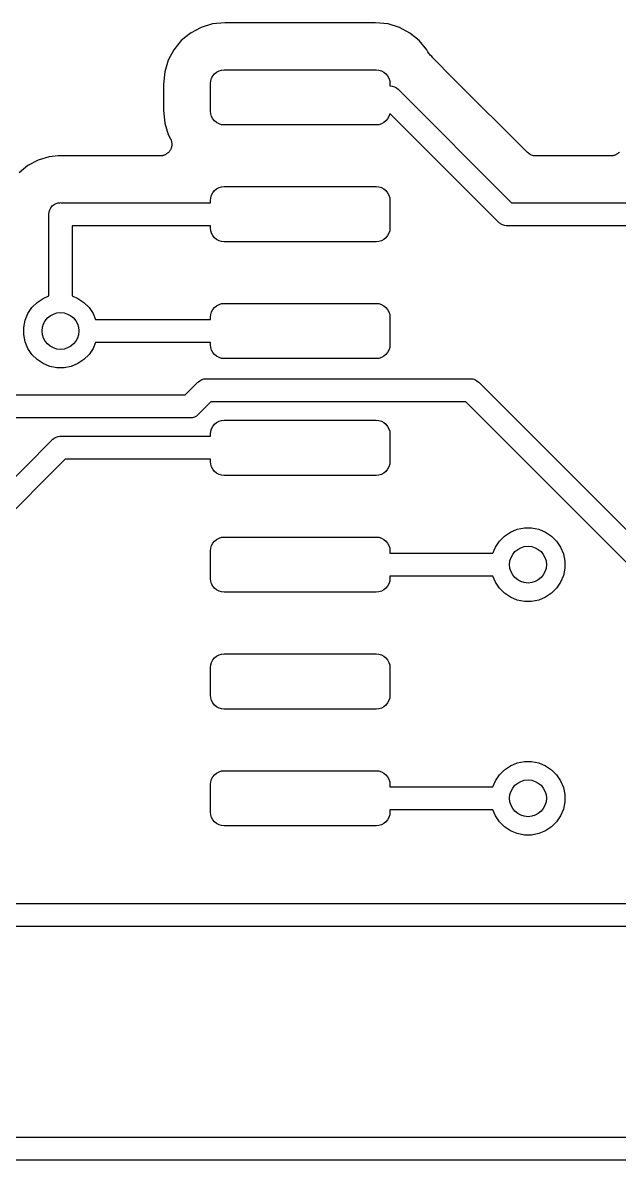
# Model space of a CAD drawing. Extents: x 4.65 to 8.46, y -5.31 to -3.29.
# Drawn here: x 5.7339 to 5.989, y -4.4049 to -3.9181 of the extents above; entities that cross this region are included whole.
import ezdxf

# ---------------------------------------------------------------- set-up
doc = ezdxf.new("R2010")
doc.units = 0
doc.header["$MEASUREMENT"] = 0
doc.layers.add('BLACK', color=7, linetype='CONTINUOUS')

msp = doc.modelspace()

# ---------------------------------------------------------------- linework, layer by layer
at = {"layer": 'BLACK', "linetype": 'CONTINUOUS'}
for p, q in [((5.81501, -3.91859), (5.81013, -3.92007)), ((5.82032, -3.91807), (5.81501, -3.91859)), ((5.88479, -3.91807), (5.82032, -3.91807)), ((5.89011, -3.91859), (5.88479, -3.91807)), ((5.89499, -3.92007), (5.89011, -3.91859)), ((5.80563, -3.92247), (5.80169, -3.92571)), ((5.81013, -3.92007), (5.80563, -3.92247)), ((5.89949, -3.92247), (5.89499, -3.92007)), ((5.90343, -3.92571), (5.89949, -3.92247)), ((5.80169, -3.92571), (5.79846, -3.92965)), ((5.90666, -3.92965), (5.90343, -3.92571)), ((5.79846, -3.92965), (5.79606, -3.93414)), ((5.90715, -3.93057), (5.90666, -3.92965)), ((5.9074, -3.93095), (5.90715, -3.93057)), ((5.90765, -3.93133), (5.9074, -3.93095)), ((5.90768, -3.93136), (5.90765, -3.93133)), ((5.90769, -3.93138), (5.90768, -3.93136)), ((5.90802, -3.9317), (5.90769, -3.93138)), ((5.90834, -3.93203), (5.90802, -3.9317)), ((5.90838, -3.93207), (5.90834, -3.93203)), ((5.90839, -3.93208), (5.90838, -3.93207)), ((5.90838, -3.93207), (5.90838, -3.93207)), ((5.90838, -3.93207), (5.90838, -3.93207)), ((5.90865, -3.93229), (5.90839, -3.93208)), ((5.90928, -3.93305), (5.90865, -3.93229)), ((5.90943, -3.9332), (5.90928, -3.93305)), ((5.90956, -3.93337), (5.90943, -3.9332)), ((5.90961, -3.93342), (5.90956, -3.93337)), ((5.91791, -3.94172), (5.90961, -3.93342)), ((5.79606, -3.93414), (5.79458, -3.93902)), ((5.81782, -3.93864), (5.81893, -3.9383)), ((5.81893, -3.9383), (5.82008, -3.93819)), ((5.82008, -3.93819), (5.88504, -3.93819)), ((5.88504, -3.93819), (5.88619, -3.9383)), ((5.88619, -3.9383), (5.8873, -3.93864)), ((5.79458, -3.93902), (5.79405, -3.94434)), ((5.81417, -3.94409), (5.81429, -3.94294)), ((5.81429, -3.94294), (5.81462, -3.94183)), ((5.81462, -3.94183), (5.81517, -3.94081)), ((5.81517, -3.94081), (5.8159, -3.93992)), ((5.8159, -3.93992), (5.8168, -3.93918)), ((5.8168, -3.93918), (5.81782, -3.93864)), ((5.8873, -3.93864), (5.88832, -3.93918)), ((5.88832, -3.93918), (5.88922, -3.93992)), ((5.88922, -3.93992), (5.88995, -3.94081)), ((5.88995, -3.94081), (5.8905, -3.94183)), ((5.8905, -3.94183), (5.89083, -3.94294)), ((5.89083, -3.94294), (5.89094, -3.94409)), ((5.9498, -3.97361), (5.91791, -3.94172)), ((5.91791, -3.94172), (5.91791, -3.94172)), ((5.79405, -3.94434), (5.79405, -3.95566)), ((5.81417, -3.95591), (5.81417, -3.94409)), ((5.89094, -3.94409), (5.89094, -3.94505)), ((5.89094, -3.94505), (5.89119, -3.94508)), ((5.89119, -3.94508), (5.89119, -3.94508)), ((5.89119, -3.94508), (5.89191, -3.94515)), ((5.89191, -3.94515), (5.89284, -3.94543)), ((5.89284, -3.94543), (5.89369, -3.94589)), ((5.89369, -3.94589), (5.89444, -3.9465)), ((5.89444, -3.9465), (5.8946, -3.94669)), ((5.8946, -3.94669), (5.94298, -3.99508)), ((5.79405, -3.95566), (5.79458, -3.96098)), ((5.81429, -3.95706), (5.81417, -3.95591)), ((5.81462, -3.95817), (5.81429, -3.95706)), ((5.89083, -3.95706), (5.8905, -3.95817)), ((5.89085, -3.95687), (5.89083, -3.95706)), ((5.93729, -4.00331), (5.89085, -3.95687)), ((5.79458, -3.96098), (5.79606, -3.96586)), ((5.81517, -3.95919), (5.81462, -3.95817)), ((5.8159, -3.96008), (5.81517, -3.95919)), ((5.8168, -3.96082), (5.8159, -3.96008)), ((5.81782, -3.96136), (5.8168, -3.96082)), ((5.81893, -3.9617), (5.81782, -3.96136)), ((5.82008, -3.96181), (5.81893, -3.9617)), ((5.88504, -3.96181), (5.82008, -3.96181)), ((5.88619, -3.9617), (5.88504, -3.96181)), ((5.8873, -3.96136), (5.88619, -3.9617)), ((5.88832, -3.96082), (5.8873, -3.96136)), ((5.88922, -3.96008), (5.88832, -3.96082)), ((5.88995, -3.95919), (5.88922, -3.96008)), ((5.8905, -3.95817), (5.88995, -3.95919)), ((5.79606, -3.96586), (5.79705, -3.96772)), ((5.79705, -3.96772), (5.79709, -3.96778)), ((5.79709, -3.96778), (5.79717, -3.968)), ((5.7969, -3.97267), (5.79679, -3.97287)), ((5.79703, -3.97248), (5.7969, -3.97267)), ((5.79713, -3.97224), (5.79703, -3.97248)), ((5.79725, -3.97202), (5.79713, -3.97224)), ((5.79717, -3.968), (5.79728, -3.96821)), ((5.79732, -3.97179), (5.79725, -3.97202)), ((5.79728, -3.96821), (5.79735, -3.96845)), ((5.79741, -3.97158), (5.79732, -3.97179)), ((5.79735, -3.96845), (5.79745, -3.96869)), ((5.79747, -3.97133), (5.79741, -3.97158)), ((5.79745, -3.96869), (5.79749, -3.96892)), ((5.79754, -3.97108), (5.79747, -3.97133)), ((5.79749, -3.96892), (5.79755, -3.96914)), ((5.79757, -3.97085), (5.79754, -3.97108)), ((5.79755, -3.96914), (5.79758, -3.9694)), ((5.79761, -3.97063), (5.79757, -3.97085)), ((5.79758, -3.9694), (5.79762, -3.96965)), ((5.79762, -3.97037), (5.79761, -3.97063)), ((5.79762, -3.96965), (5.79762, -3.96988)), ((5.79762, -3.96988), (5.79764, -3.97011)), ((5.79764, -3.97011), (5.79762, -3.97037)), ((5.74042, -3.97686), (5.73609, -3.97918)), ((5.74511, -3.97544), (5.74042, -3.97686)), ((5.74902, -3.97505), (5.74511, -3.97544)), ((5.75, -3.97496), (5.74902, -3.97505)), ((5.75098, -3.97505), (5.75, -3.97496)), ((5.75119, -3.97505), (5.75098, -3.97505)), ((5.7514, -3.97508), (5.75119, -3.97505)), ((5.75147, -3.97508), (5.7514, -3.97508)), ((5.79264, -3.97508), (5.75147, -3.97508)), ((5.79287, -3.97506), (5.79264, -3.97508)), ((5.79311, -3.97506), (5.79287, -3.97506)), ((5.79336, -3.97501), (5.79311, -3.97506)), ((5.79361, -3.97498), (5.79336, -3.97501)), ((5.79384, -3.97492), (5.79361, -3.97498)), ((5.79407, -3.97487), (5.79384, -3.97492)), ((5.7943, -3.97478), (5.79407, -3.97487)), ((5.79455, -3.9747), (5.7943, -3.97478)), ((5.79475, -3.97459), (5.79455, -3.9747)), ((5.79497, -3.9745), (5.79475, -3.97459)), ((5.79518, -3.97436), (5.79497, -3.9745)), ((5.79541, -3.97424), (5.79518, -3.97436)), ((5.79559, -3.9741), (5.79541, -3.97424)), ((5.79578, -3.97397), (5.79559, -3.9741)), ((5.79597, -3.97379), (5.79578, -3.97397)), ((5.79617, -3.97363), (5.79597, -3.97379)), ((5.79631, -3.97345), (5.79617, -3.97363)), ((5.79648, -3.97328), (5.79631, -3.97345)), ((5.79662, -3.97307), (5.79648, -3.97328)), ((5.79679, -3.97287), (5.79662, -3.97307)), ((5.95016, -3.97391), (5.9498, -3.97361)), ((5.95051, -3.9742), (5.95016, -3.97391)), ((5.95054, -3.97422), (5.95051, -3.9742)), ((5.95056, -3.97423), (5.95054, -3.97422)), ((5.95096, -3.97445), (5.95056, -3.97423)), ((5.95137, -3.97467), (5.95096, -3.97445)), ((5.95139, -3.97468), (5.95137, -3.97467)), ((5.95142, -3.97469), (5.95139, -3.97468)), ((5.95186, -3.97483), (5.95142, -3.97469)), ((5.9523, -3.97497), (5.95186, -3.97483)), ((5.95233, -3.97497), (5.9523, -3.97497)), ((5.95235, -3.97498), (5.95233, -3.97497)), ((5.95281, -3.97503), (5.95235, -3.97498)), ((5.95327, -3.97508), (5.95281, -3.97503)), ((5.95332, -3.97508), (5.95327, -3.97508)), ((5.95334, -3.97508), (5.95332, -3.97508)), ((5.95332, -3.97508), (5.95332, -3.97508)), ((5.95332, -3.97508), (5.95332, -3.97508)), ((5.98544, -3.97508), (5.95334, -3.97508)), ((5.98567, -3.97506), (5.98544, -3.97508)), ((5.9859, -3.97506), (5.98567, -3.97506)), ((5.98615, -3.97501), (5.9859, -3.97506)), ((5.98641, -3.97498), (5.98615, -3.97501)), ((5.98663, -3.97492), (5.98641, -3.97498)), ((5.98686, -3.97487), (5.98663, -3.97492)), ((5.9871, -3.97478), (5.98686, -3.97487)), ((5.98734, -3.9747), (5.9871, -3.97478)), ((5.98755, -3.97459), (5.98734, -3.9747)), ((5.98776, -3.97451), (5.98755, -3.97459)), ((5.98798, -3.97436), (5.98776, -3.97451)), ((5.98821, -3.97424), (5.98798, -3.97436)), ((5.98838, -3.9741), (5.98821, -3.97424)), ((5.98858, -3.97397), (5.98838, -3.9741)), ((5.98876, -3.97379), (5.98858, -3.97397)), ((5.98896, -3.97363), (5.98876, -3.97379)), ((5.98911, -3.97345), (5.98896, -3.97363)), ((5.73609, -3.97918), (5.73229, -3.98229)), ((5.81429, -3.99294), (5.81462, -3.99183)), ((5.81462, -3.99183), (5.81517, -3.99081)), ((5.81517, -3.99081), (5.8159, -3.98992)), ((5.8159, -3.98992), (5.8168, -3.98918)), ((5.8168, -3.98918), (5.81782, -3.98864)), ((5.81782, -3.98864), (5.81893, -3.9883)), ((5.81893, -3.9883), (5.82008, -3.98819)), ((5.82008, -3.98819), (5.88504, -3.98819)), ((5.88504, -3.98819), (5.88619, -3.9883)), ((5.88619, -3.9883), (5.8873, -3.98864)), ((5.8873, -3.98864), (5.88832, -3.98918)), ((5.88832, -3.98918), (5.88922, -3.98992)), ((5.88922, -3.98992), (5.88995, -3.99081)), ((5.88995, -3.99081), (5.8905, -3.99183)), ((5.8905, -3.99183), (5.89083, -3.99294)), ((5.74589, -3.99725), (5.7465, -3.9965)), ((5.7465, -3.9965), (5.74725, -3.99589)), ((5.74725, -3.99589), (5.74811, -3.99543)), ((5.74811, -3.99543), (5.74904, -3.99515)), ((5.74904, -3.99515), (5.74976, -3.99508)), ((5.74976, -3.99508), (5.75, -3.99505)), ((5.75, -3.99505), (5.75024, -3.99508)), ((5.75024, -3.99508), (5.81417, -3.99508)), ((5.81417, -3.99409), (5.81429, -3.99294)), ((5.81417, -3.99508), (5.81417, -3.99409)), ((5.89083, -3.99294), (5.89094, -3.99409)), ((5.89094, -3.99409), (5.89094, -4.00591)), ((5.94298, -3.99508), (6.00906, -3.99508)), ((5.74505, -4), (5.74515, -3.99904)), ((5.74508, -4.00024), (5.74505, -4)), ((5.74508, -4.03499), (5.74508, -4.00024)), ((5.74515, -3.99904), (5.74543, -3.99811)), ((5.74543, -3.99811), (5.74589, -3.99725)), ((5.81417, -4.00492), (5.75492, -4.00492)), ((5.75492, -4.00492), (5.75492, -4.03499)), ((5.81417, -4.00591), (5.81417, -4.00492)), ((5.81429, -4.00706), (5.81417, -4.00591)), ((5.89094, -4.00591), (5.89083, -4.00706)), ((5.93745, -4.0035), (5.93729, -4.00331)), ((5.93764, -4.00365), (5.93745, -4.0035)), ((5.93794, -4.0039), (5.93764, -4.00365)), ((5.93764, -4.00365), (5.93764, -4.00365)), ((5.9382, -4.00411), (5.93794, -4.0039)), ((5.93905, -4.00457), (5.9382, -4.00411)), ((5.93998, -4.00485), (5.93905, -4.00457)), ((5.9407, -4.00492), (5.93998, -4.00485)), ((5.94094, -4.00495), (5.9407, -4.00492)), ((5.9407, -4.00492), (5.9407, -4.00492)), ((5.94119, -4.00492), (5.94094, -4.00495)), ((6.00906, -4.00492), (5.94119, -4.00492)), ((5.81462, -4.00817), (5.81429, -4.00706)), ((5.81517, -4.00919), (5.81462, -4.00817)), ((5.8159, -4.01008), (5.81517, -4.00919)), ((5.8168, -4.01082), (5.8159, -4.01008)), ((5.81782, -4.01136), (5.8168, -4.01082)), ((5.81893, -4.0117), (5.81782, -4.01136)), ((5.8873, -4.01136), (5.88619, -4.0117)), ((5.88832, -4.01082), (5.8873, -4.01136)), ((5.88922, -4.01008), (5.88832, -4.01082)), ((5.88995, -4.00919), (5.88922, -4.01008)), ((5.8905, -4.00817), (5.88995, -4.00919)), ((5.89083, -4.00706), (5.8905, -4.00817)), ((5.82008, -4.01181), (5.81893, -4.0117)), ((5.88504, -4.01181), (5.82008, -4.01181)), ((5.88619, -4.0117), (5.88504, -4.01181)), ((5.74254, -4.03604), (5.74508, -4.03499)), ((5.75492, -4.03499), (5.75746, -4.03604)), ((5.73604, -4.04254), (5.73777, -4.03996)), ((5.73777, -4.03996), (5.73996, -4.03777)), ((5.73996, -4.03777), (5.74254, -4.03604)), ((5.75746, -4.03604), (5.76004, -4.03777)), ((5.76004, -4.03777), (5.76223, -4.03996)), ((5.76223, -4.03996), (5.76396, -4.04254)), ((5.81462, -4.04183), (5.81517, -4.04081)), ((5.81517, -4.04081), (5.8159, -4.03992)), ((5.8159, -4.03992), (5.8168, -4.03918)), ((5.8168, -4.03918), (5.81782, -4.03864)), ((5.81782, -4.03864), (5.81893, -4.0383)), ((5.81893, -4.0383), (5.82008, -4.03819)), ((5.82008, -4.03819), (5.88504, -4.03819)), ((5.88504, -4.03819), (5.88619, -4.0383)), ((5.88619, -4.0383), (5.8873, -4.03864)), ((5.8873, -4.03864), (5.88832, -4.03918)), ((5.88832, -4.03918), (5.88922, -4.03992)), ((5.88922, -4.03992), (5.88995, -4.04081)), ((5.88995, -4.04081), (5.8905, -4.04183)), ((5.73425, -4.04845), (5.73486, -4.04541)), ((5.73486, -4.04541), (5.73604, -4.04254)), ((5.76396, -4.04254), (5.76501, -4.04508)), ((5.76501, -4.04508), (5.81417, -4.04508)), ((5.81417, -4.04409), (5.81429, -4.04294)), ((5.81417, -4.04508), (5.81417, -4.04409)), ((5.81429, -4.04294), (5.81462, -4.04183)), ((5.8905, -4.04183), (5.89083, -4.04294)), ((5.89083, -4.04294), (5.89094, -4.04409)), ((5.89094, -4.04409), (5.89094, -4.05591)), ((5.73425, -4.05155), (5.73425, -4.04845)), ((5.73486, -4.05459), (5.73425, -4.05155)), ((5.73604, -4.05746), (5.73486, -4.05459)), ((5.76501, -4.05492), (5.76396, -4.05746)), ((5.81417, -4.05492), (5.76501, -4.05492)), ((5.81417, -4.05591), (5.81417, -4.05492)), ((5.73777, -4.06004), (5.73604, -4.05746)), ((5.73996, -4.06223), (5.73777, -4.06004)), ((5.76223, -4.06004), (5.76004, -4.06223)), ((5.76396, -4.05746), (5.76223, -4.06004)), ((5.81429, -4.05706), (5.81417, -4.05591)), ((5.81462, -4.05817), (5.81429, -4.05706)), ((5.81517, -4.05919), (5.81462, -4.05817)), ((5.8159, -4.06008), (5.81517, -4.05919)), ((5.8168, -4.06082), (5.8159, -4.06008)), ((5.88922, -4.06008), (5.88832, -4.06082)), ((5.88995, -4.05919), (5.88922, -4.06008)), ((5.8905, -4.05817), (5.88995, -4.05919)), ((5.89083, -4.05706), (5.8905, -4.05817)), ((5.89094, -4.05591), (5.89083, -4.05706)), ((5.74254, -4.06396), (5.73996, -4.06223)), ((5.74541, -4.06514), (5.74254, -4.06396)), ((5.74845, -4.06575), (5.74541, -4.06514)), ((5.75459, -4.06514), (5.75155, -4.06575)), ((5.75746, -4.06396), (5.75459, -4.06514)), ((5.76004, -4.06223), (5.75746, -4.06396)), ((5.81782, -4.06136), (5.8168, -4.06082)), ((5.81893, -4.0617), (5.81782, -4.06136)), ((5.82008, -4.06181), (5.81893, -4.0617)), ((5.88504, -4.06181), (5.82008, -4.06181)), ((5.88619, -4.0617), (5.88504, -4.06181)), ((5.8873, -4.06136), (5.88619, -4.0617)), ((5.88832, -4.06082), (5.8873, -4.06136)), ((5.75155, -4.06575), (5.74845, -4.06575)), ((5.8034, -4.07736), (5.80868, -4.07208)), ((5.80868, -4.07208), (5.80884, -4.0719)), ((5.80884, -4.0719), (5.80902, -4.07174)), ((5.80902, -4.07174), (5.80959, -4.07128)), ((5.80902, -4.07174), (5.80902, -4.07174)), ((5.80959, -4.07128), (5.80958, -4.07128)), ((5.80958, -4.07128), (5.80959, -4.07128)), ((5.80959, -4.07128), (5.81044, -4.07082)), ((5.81044, -4.07082), (5.81137, -4.07054)), ((5.81137, -4.07054), (5.81209, -4.07047)), ((5.81209, -4.07047), (5.81233, -4.07045)), ((5.81209, -4.07047), (5.81209, -4.07047)), ((5.81233, -4.07045), (5.81257, -4.07047)), ((5.81257, -4.07047), (5.92515, -4.07047)), ((5.92515, -4.07047), (5.92539, -4.07045)), ((5.92539, -4.07045), (5.92563, -4.07047)), ((5.92563, -4.07047), (5.92563, -4.07047)), ((5.92563, -4.07047), (5.92636, -4.07054)), ((5.92636, -4.07054), (5.92729, -4.07082)), ((5.92729, -4.07082), (5.92814, -4.07128)), ((5.92814, -4.07128), (5.92889, -4.0719)), ((5.92889, -4.0719), (5.92904, -4.07208)), ((5.92904, -4.07208), (6.00204, -4.14508)), ((5.58819, -4.07736), (5.8034, -4.07736)), ((5.81437, -4.08031), (5.80909, -4.08559)), ((5.92335, -4.08031), (5.81437, -4.08031)), ((5.99635, -4.15331), (5.92335, -4.08031)), ((5.8052, -4.0872), (5.58639, -4.0872)), ((5.80544, -4.08723), (5.8052, -4.0872)), ((5.80568, -4.0872), (5.80544, -4.08723)), ((5.80641, -4.08713), (5.80568, -4.0872)), ((5.80568, -4.0872), (5.80568, -4.0872)), ((5.80734, -4.08685), (5.80641, -4.08713)), ((5.80819, -4.08639), (5.80734, -4.08685)), ((5.80894, -4.08578), (5.80819, -4.08639)), ((5.80909, -4.08559), (5.80894, -4.08578)), ((5.8159, -4.08992), (5.8168, -4.08918)), ((5.8168, -4.08918), (5.81782, -4.08864)), ((5.81782, -4.08864), (5.81893, -4.0883)), ((5.81893, -4.0883), (5.82008, -4.08819)), ((5.82008, -4.08819), (5.88504, -4.08819)), ((5.88504, -4.08819), (5.88619, -4.0883)), ((5.88619, -4.0883), (5.8873, -4.08864)), ((5.8873, -4.08864), (5.88832, -4.08918)), ((5.88832, -4.08918), (5.88922, -4.08992)), ((5.81417, -4.09409), (5.81429, -4.09294)), ((5.81417, -4.09508), (5.81417, -4.09409)), ((5.81429, -4.09294), (5.81462, -4.09183)), ((5.81462, -4.09183), (5.81517, -4.09081)), ((5.81517, -4.09081), (5.8159, -4.08992)), ((5.88922, -4.08992), (5.88995, -4.09081)), ((5.88995, -4.09081), (5.8905, -4.09183)), ((5.8905, -4.09183), (5.89083, -4.09294)), ((5.89083, -4.09294), (5.89094, -4.09409)), ((5.89094, -4.09409), (5.89094, -4.10591)), ((5.69669, -4.14635), (5.74635, -4.09669)), ((5.74635, -4.09669), (5.7465, -4.0965)), ((5.7465, -4.0965), (5.74669, -4.09635)), ((5.74669, -4.09635), (5.74725, -4.09589)), ((5.74669, -4.09635), (5.74669, -4.09635)), ((5.74725, -4.09589), (5.74811, -4.09543)), ((5.74725, -4.09589), (5.74725, -4.09589)), ((5.74725, -4.09589), (5.74725, -4.09589)), ((5.74811, -4.09543), (5.74904, -4.09515)), ((5.74904, -4.09515), (5.74976, -4.09508)), ((5.74976, -4.09508), (5.75, -4.09506)), ((5.74976, -4.09508), (5.74976, -4.09508)), ((5.75, -4.09506), (5.75024, -4.09508)), ((5.75024, -4.09508), (5.81417, -4.09508)), ((5.75204, -4.10492), (5.70492, -4.15204)), ((5.81417, -4.10492), (5.75204, -4.10492)), ((5.81417, -4.10591), (5.81417, -4.10492)), ((5.81429, -4.10706), (5.81417, -4.10591)), ((5.81462, -4.10817), (5.81429, -4.10706)), ((5.81517, -4.10919), (5.81462, -4.10817)), ((5.8905, -4.10817), (5.88995, -4.10919)), ((5.89083, -4.10706), (5.8905, -4.10817)), ((5.89094, -4.10591), (5.89083, -4.10706)), ((5.8159, -4.11008), (5.81517, -4.10919)), ((5.8168, -4.11082), (5.8159, -4.11008)), ((5.81782, -4.11136), (5.8168, -4.11082)), ((5.81893, -4.1117), (5.81782, -4.11136)), ((5.82008, -4.11181), (5.81893, -4.1117)), ((5.88504, -4.11181), (5.82008, -4.11181)), ((5.88619, -4.1117), (5.88504, -4.11181)), ((5.8873, -4.11136), (5.88619, -4.1117)), ((5.88832, -4.11082), (5.8873, -4.11136)), ((5.88922, -4.11008), (5.88832, -4.11082)), ((5.88995, -4.10919), (5.88922, -4.11008)), ((5.81893, -4.1383), (5.82008, -4.13819)), ((5.82008, -4.13819), (5.88504, -4.13819)), ((5.88504, -4.13819), (5.88619, -4.1383)), ((5.93777, -4.13996), (5.93996, -4.13777)), ((5.93996, -4.13777), (5.94254, -4.13604)), ((5.94254, -4.13604), (5.94541, -4.13486)), ((5.94541, -4.13486), (5.94845, -4.13425)), ((5.94845, -4.13425), (5.95155, -4.13425)), ((5.95155, -4.13425), (5.95459, -4.13486)), ((5.95459, -4.13486), (5.95746, -4.13604)), ((5.95746, -4.13604), (5.96004, -4.13777)), ((5.96004, -4.13777), (5.96223, -4.13996)), ((5.81417, -4.14409), (5.81429, -4.14294)), ((5.81429, -4.14294), (5.81462, -4.14183)), ((5.81462, -4.14183), (5.81517, -4.14081)), ((5.81517, -4.14081), (5.8159, -4.13992)), ((5.8159, -4.13992), (5.8168, -4.13918)), ((5.8168, -4.13918), (5.81782, -4.13864)), ((5.81782, -4.13864), (5.81893, -4.1383)), ((5.88619, -4.1383), (5.8873, -4.13864)), ((5.8873, -4.13864), (5.88832, -4.13918)), ((5.88832, -4.13918), (5.88922, -4.13992)), ((5.88922, -4.13992), (5.88995, -4.14081)), ((5.88995, -4.14081), (5.8905, -4.14183)), ((5.8905, -4.14183), (5.89083, -4.14294)), ((5.89083, -4.14294), (5.89094, -4.14409)), ((5.93499, -4.14508), (5.93604, -4.14254)), ((5.93604, -4.14254), (5.93777, -4.13996)), ((5.96223, -4.13996), (5.96396, -4.14254)), ((5.96396, -4.14254), (5.96514, -4.14541)), ((5.81417, -4.15591), (5.81417, -4.14409)), ((5.89094, -4.14409), (5.89094, -4.14508)), ((5.89094, -4.14508), (5.93499, -4.14508)), ((5.96514, -4.14541), (5.96575, -4.14845)), ((5.96575, -4.15155), (5.96514, -4.15459)), ((5.96575, -4.14845), (5.96575, -4.15155)), ((5.81429, -4.15706), (5.81417, -4.15591)), ((5.81462, -4.15817), (5.81429, -4.15706)), ((5.89083, -4.15706), (5.8905, -4.15817)), ((5.89094, -4.15591), (5.89083, -4.15706)), ((5.93499, -4.15492), (5.89094, -4.15492)), ((5.89094, -4.15492), (5.89094, -4.15591)), ((5.93604, -4.15746), (5.93499, -4.15492)), ((5.93777, -4.16004), (5.93604, -4.15746)), ((5.96396, -4.15746), (5.96223, -4.16004)), ((5.96514, -4.15459), (5.96396, -4.15746)), ((5.81517, -4.15919), (5.81462, -4.15817)), ((5.8159, -4.16008), (5.81517, -4.15919)), ((5.8168, -4.16082), (5.8159, -4.16008)), ((5.81782, -4.16136), (5.8168, -4.16082)), ((5.81893, -4.1617), (5.81782, -4.16136)), ((5.82008, -4.16181), (5.81893, -4.1617)), ((5.88504, -4.16181), (5.82008, -4.16181)), ((5.88619, -4.1617), (5.88504, -4.16181)), ((5.8873, -4.16136), (5.88619, -4.1617)), ((5.88832, -4.16082), (5.8873, -4.16136)), ((5.88922, -4.16008), (5.88832, -4.16082)), ((5.88995, -4.15919), (5.88922, -4.16008)), ((5.8905, -4.15817), (5.88995, -4.15919)), ((5.93996, -4.16223), (5.93777, -4.16004)), ((5.94254, -4.16396), (5.93996, -4.16223)), ((5.96004, -4.16223), (5.95746, -4.16396)), ((5.96223, -4.16004), (5.96004, -4.16223)), ((5.94541, -4.16514), (5.94254, -4.16396)), ((5.94845, -4.16575), (5.94541, -4.16514)), ((5.95155, -4.16575), (5.94845, -4.16575)), ((5.95459, -4.16514), (5.95155, -4.16575)), ((5.95746, -4.16396), (5.95459, -4.16514)), ((5.81462, -4.19183), (5.81517, -4.19081)), ((5.81517, -4.19081), (5.8159, -4.18992)), ((5.8159, -4.18992), (5.8168, -4.18918)), ((5.8168, -4.18918), (5.81782, -4.18864)), ((5.81782, -4.18864), (5.81893, -4.1883)), ((5.81893, -4.1883), (5.82008, -4.18819)), ((5.82008, -4.18819), (5.88504, -4.18819)), ((5.88504, -4.18819), (5.88619, -4.1883)), ((5.88619, -4.1883), (5.8873, -4.18864)), ((5.8873, -4.18864), (5.88832, -4.18918)), ((5.88832, -4.18918), (5.88922, -4.18992)), ((5.88922, -4.18992), (5.88995, -4.19081)), ((5.88995, -4.19081), (5.8905, -4.19183)), ((5.81417, -4.19409), (5.81429, -4.19294)), ((5.81417, -4.20591), (5.81417, -4.19409)), ((5.81429, -4.19294), (5.81462, -4.19183)), ((5.8905, -4.19183), (5.89083, -4.19294)), ((5.89083, -4.19294), (5.89094, -4.19409)), ((5.89094, -4.19409), (5.89094, -4.20591)), ((5.81429, -4.20706), (5.81417, -4.20591)), ((5.89094, -4.20591), (5.89083, -4.20706)), ((5.81462, -4.20817), (5.81429, -4.20706)), ((5.81517, -4.20919), (5.81462, -4.20817)), ((5.8159, -4.21008), (5.81517, -4.20919)), ((5.8168, -4.21082), (5.8159, -4.21008)), ((5.81782, -4.21136), (5.8168, -4.21082)), ((5.88832, -4.21082), (5.8873, -4.21136)), ((5.88922, -4.21008), (5.88832, -4.21082)), ((5.88995, -4.20919), (5.88922, -4.21008)), ((5.8905, -4.20817), (5.88995, -4.20919)), ((5.89083, -4.20706), (5.8905, -4.20817)), ((5.81893, -4.2117), (5.81782, -4.21136)), ((5.82008, -4.21181), (5.81893, -4.2117)), ((5.88504, -4.21181), (5.82008, -4.21181)), ((5.88619, -4.2117), (5.88504, -4.21181)), ((5.8873, -4.21136), (5.88619, -4.2117)), ((5.94254, -4.23604), (5.94541, -4.23486)), ((5.94541, -4.23486), (5.94845, -4.23425)), ((5.94845, -4.23425), (5.95155, -4.23425)), ((5.95155, -4.23425), (5.95459, -4.23486)), ((5.95459, -4.23486), (5.95746, -4.23604)), ((5.81517, -4.24081), (5.8159, -4.23992)), ((5.8159, -4.23992), (5.8168, -4.23918)), ((5.8168, -4.23918), (5.81782, -4.23864)), ((5.81782, -4.23864), (5.81893, -4.2383)), ((5.81893, -4.2383), (5.82008, -4.23819)), ((5.82008, -4.23819), (5.88504, -4.23819)), ((5.88504, -4.23819), (5.88619, -4.2383)), ((5.88619, -4.2383), (5.8873, -4.23864)), ((5.8873, -4.23864), (5.88832, -4.23918)), ((5.88832, -4.23918), (5.88922, -4.23992)), ((5.88922, -4.23992), (5.88995, -4.24081)), ((5.93604, -4.24254), (5.93777, -4.23996)), ((5.93777, -4.23996), (5.93996, -4.23777)), ((5.93996, -4.23777), (5.94254, -4.23604)), ((5.95746, -4.23604), (5.96004, -4.23777)), ((5.96004, -4.23777), (5.96223, -4.23996)), ((5.96223, -4.23996), (5.96396, -4.24254)), ((5.81417, -4.24409), (5.81429, -4.24294)), ((5.81417, -4.25591), (5.81417, -4.24409)), ((5.81429, -4.24294), (5.81462, -4.24183)), ((5.81462, -4.24183), (5.81517, -4.24081)), ((5.88995, -4.24081), (5.8905, -4.24183)), ((5.8905, -4.24183), (5.89083, -4.24294)), ((5.89083, -4.24294), (5.89094, -4.24409)), ((5.89094, -4.24409), (5.89094, -4.24508)), ((5.89094, -4.24508), (5.93499, -4.24508)), ((5.93499, -4.24508), (5.93604, -4.24254)), ((5.96396, -4.24254), (5.96514, -4.24541)), ((5.96514, -4.24541), (5.96575, -4.24845)), ((5.96575, -4.24845), (5.96575, -4.25155)), ((5.93499, -4.25492), (5.89094, -4.25492)), ((5.89094, -4.25492), (5.89094, -4.25591)), ((5.93604, -4.25746), (5.93499, -4.25492)), ((5.96514, -4.25459), (5.96396, -4.25746)), ((5.96575, -4.25155), (5.96514, -4.25459)), ((5.81429, -4.25706), (5.81417, -4.25591)), ((5.81462, -4.25817), (5.81429, -4.25706)), ((5.81517, -4.25919), (5.81462, -4.25817)), ((5.8159, -4.26008), (5.81517, -4.25919)), ((5.88995, -4.25919), (5.88922, -4.26008)), ((5.8905, -4.25817), (5.88995, -4.25919)), ((5.89083, -4.25706), (5.8905, -4.25817)), ((5.89094, -4.25591), (5.89083, -4.25706)), ((5.93777, -4.26004), (5.93604, -4.25746)), ((5.96396, -4.25746), (5.96223, -4.26004)), ((5.8168, -4.26082), (5.8159, -4.26008)), ((5.81782, -4.26136), (5.8168, -4.26082)), ((5.81893, -4.2617), (5.81782, -4.26136)), ((5.82008, -4.26181), (5.81893, -4.2617)), ((5.88504, -4.26181), (5.82008, -4.26181)), ((5.88619, -4.2617), (5.88504, -4.26181)), ((5.8873, -4.26136), (5.88619, -4.2617)), ((5.88832, -4.26082), (5.8873, -4.26136)), ((5.88922, -4.26008), (5.88832, -4.26082)), ((5.93996, -4.26223), (5.93777, -4.26004)), ((5.94254, -4.26396), (5.93996, -4.26223)), ((5.94541, -4.26514), (5.94254, -4.26396)), ((5.95746, -4.26396), (5.95459, -4.26514)), ((5.96004, -4.26223), (5.95746, -4.26396)), ((5.96223, -4.26004), (5.96004, -4.26223)), ((5.94845, -4.26575), (5.94541, -4.26514)), ((5.95155, -4.26575), (5.94845, -4.26575)), ((5.95459, -4.26514), (5.95155, -4.26575)), ((5.59249, -4.29508), (6.28499, -4.29508)), ((6.28499, -4.30492), (5.59428, -4.30492)), ((5.60024, -4.39508), (6.48499, -4.39508)), ((6.48499, -4.40492), (5.60204, -4.40492))]:
    msp.add_line(p, q, dxfattribs=at)
at = {"layer": 'BLACK'}
for centre in [(5.75, -4.05), (5.95, -4.15), (5.95, -4.25)]:
    msp.add_circle(centre, 0.00787, dxfattribs=at)

doc.saveas('drawing.dxf')
